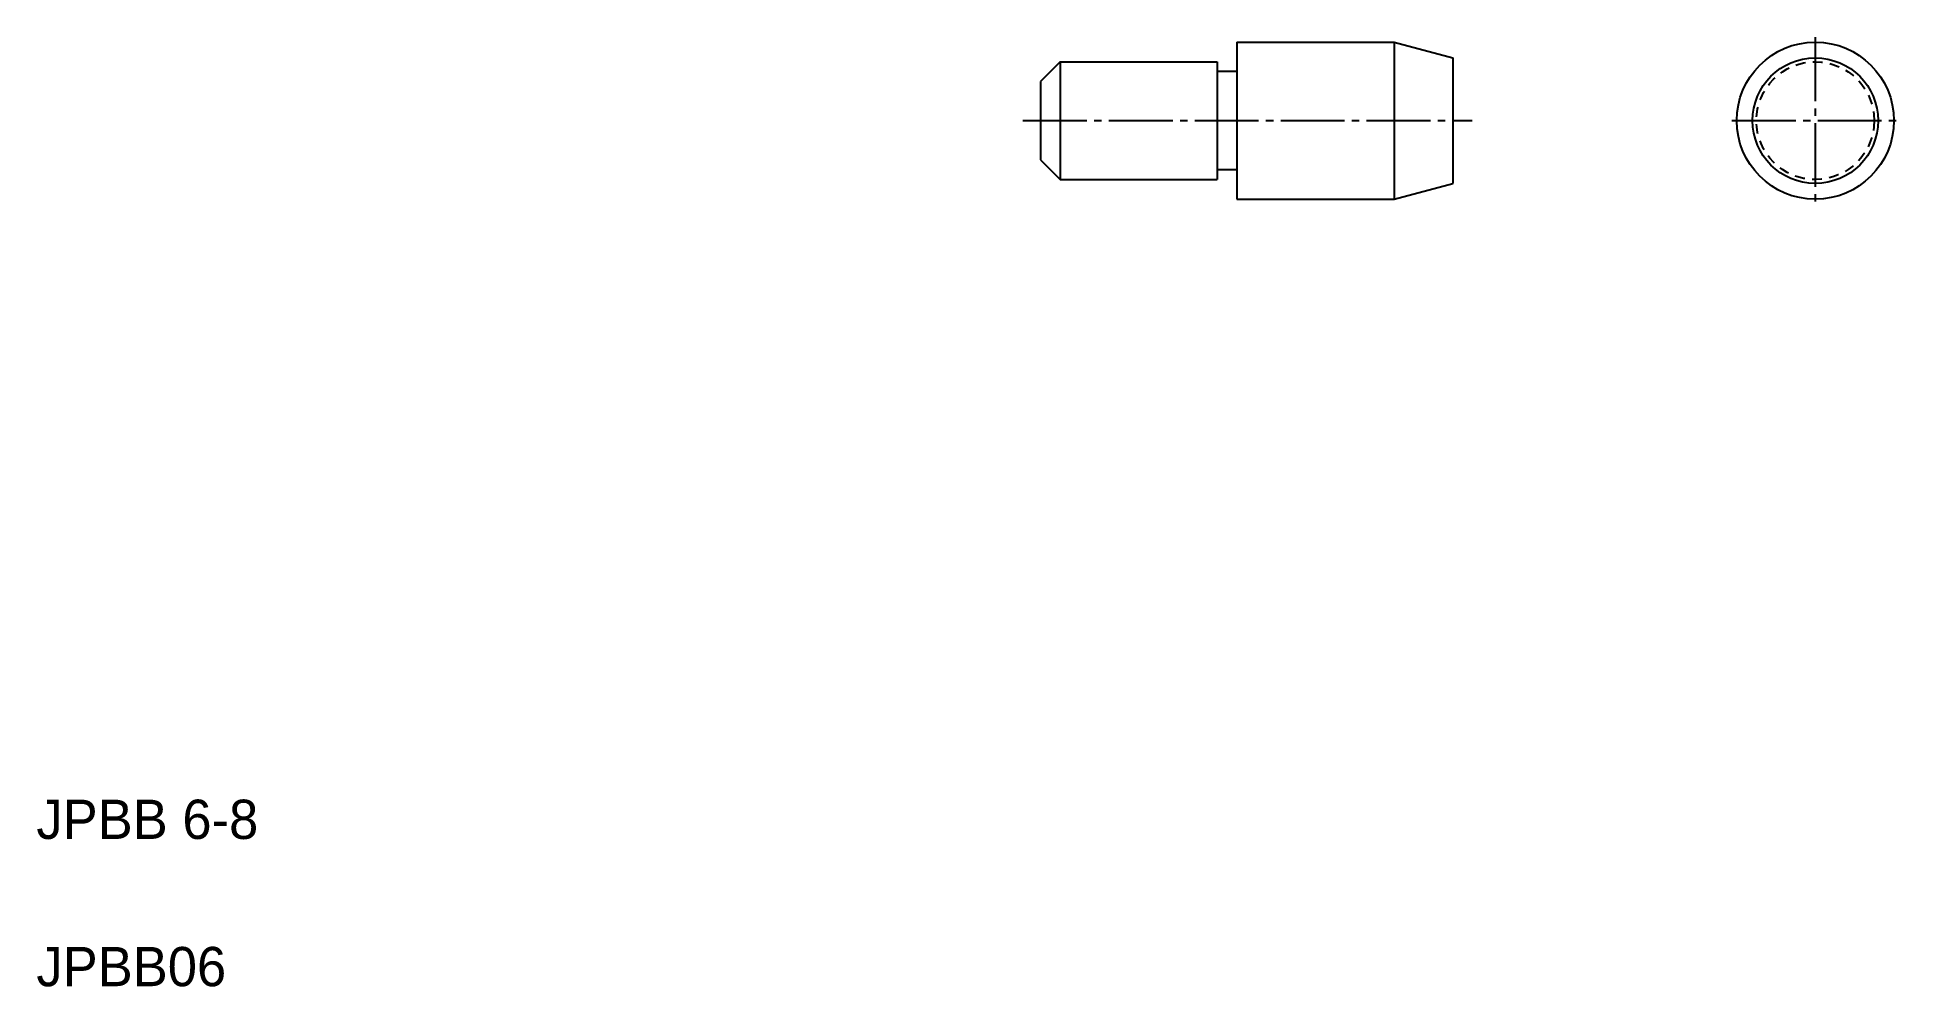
# Model space of a CAD drawing. Extents: x 5 to 99.8, y 5 to 53.3.
import ezdxf

# ---------------------------------------------------------------- set-up
doc = ezdxf.new("R2010")
doc.units = 0
doc.header["$LTSCALE"] = 0.25
doc.linetypes.add('CENTER', pattern=[17.5, 13, -1.5, 1.5, -1.5])
doc.linetypes.add('DASHED', pattern=[3.5, 2, -1.5])
doc.layers.get('0').update_dxf_attribs({"linetype": 'CONTINUOUS'})
doc.layers.add('CENTER', color=1, linetype='CENTER')
doc.styles.get("Standard").update_dxf_attribs({"font": 'txt', "height": 1.6})

msp = doc.modelspace()

# ---------------------------------------------------------------- linework, layer by layer
at = {"linetype": 'CONTINUOUS'}
for p, q in [((66.13, 53.082), (66.13, 45.082)), ((66.13, 53.082), (74.13, 53.082)), ((74.13, 53.082), (77.13, 52.278)), ((74.13, 53.082), (74.13, 45.082)), ((77.13, 52.278), (77.13, 45.885)), ((57.13, 52.082), (56.13, 51.082)), ((57.13, 52.082), (65.13, 52.082)), ((57.13, 52.082), (57.13, 46.082)), ((65.13, 52.082), (65.13, 46.082)), ((56.13, 51.082), (56.13, 47.082)), ((56.13, 47.082), (57.13, 46.082)), ((57.13, 46.082), (65.13, 46.082)), ((74.13, 45.082), (77.13, 45.885)), ((66.13, 45.082), (74.13, 45.082))]:
    msp.add_line(p, q, dxfattribs=at)
for p, q in [((66.13, 51.582), (65.13, 51.582)), ((77.13, 50.68), (77.13, 50.68)), ((77.13, 49.082), (77.13, 49.082)), ((66.13, 46.582), (65.13, 46.582))]:
    msp.add_line(p, q)
for radius in [4, 3.196]:
    msp.add_circle((95.582, 49.082), radius)
at = {"color": 3, "linetype": 'DASHED'}
msp.add_circle((95.582, 49.082), 3, dxfattribs=at)
at = {"layer": 'CENTER', "color": 1, "linetype": 'CENTER'}
for p, q in [((95.582, 53.332), (95.582, 44.832)), ((55.235, 49.082), (78.107, 49.082)), ((91.332, 49.082), (99.832, 49.082))]:
    msp.add_line(p, q, dxfattribs=at)

# ---------------------------------------------------------------- texts
for s, p in [('JPBB 6-8', (5, 12.5)), ('JPBB06', (5, 5))]:
    msp.add_text(s, height=2).set_placement(p)

doc.saveas('drawing.dxf')
